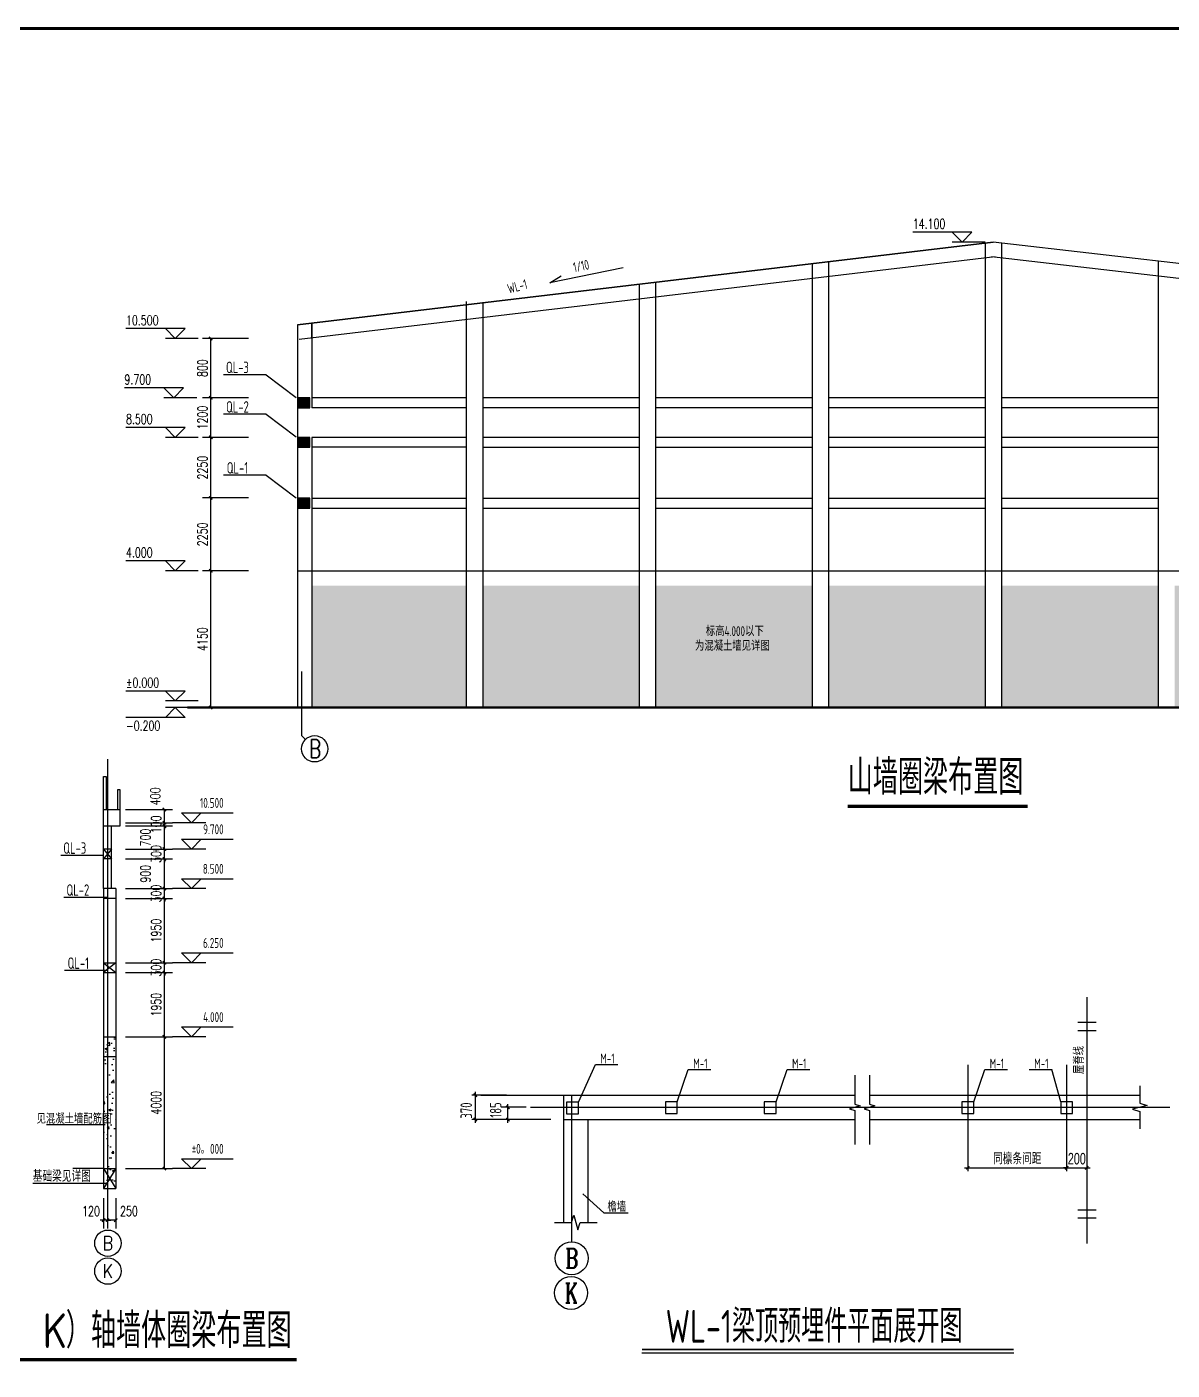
# Model space of a CAD drawing. Extents: x -73672 to 366960, y -527333 to 140666.
# Drawn here: x 261965 to 296730, y -400854 to -360083 of the extents above; entities that cross this region are included whole.
import ezdxf
from ezdxf.enums import TextEntityAlignment as Align

# ---------------------------------------------------------------- set-up
doc = ezdxf.new("R2010")
doc.units = 0
doc.header["$LTSCALE"] = 1000
doc.header["$MEASUREMENT"] = 0
for name, color, linetype in [('10', 7, 'Continuous'), ('AXIS', 3, 'Continuous'), ('AXIS_DIM', 3, 'Continuous'), ('AXIS_NUM', 7, 'Continuous'), ('AXIS_TEXT', 7, 'Continuous'), ('COLU_DE_TEXT', 7, 'Continuous'), ('DIM_ELEV', 3, 'Continuous'), ('DIM_SYMB', 3, 'Continuous'), ('NUM', 3, 'Continuous'), ('PUB_TITLE', 4, 'Continuous'), ('TEXT', 3, 'Continuous'), ('THIN', 7, 'Continuous'), ('建-尺寸', 3, 'Continuous')]:
    doc.layers.add(name, color=color, linetype=linetype)
doc.styles.add('_TCH_AXIS', font='COMPLEX', dxfattribs={"bigfont": 'GBCBIG'})
doc.styles.add('_TCH_DIM', font='SIMPLEX', dxfattribs={"bigfont": 'GBCBIG'})
doc.styles.add('A-DIM_T3', font='SIMPLEX', dxfattribs={"width": 0.705882, "bigfont": 'GBCBIG'})
doc.styles.add('ACC', font='gas.shx', dxfattribs={"width": 0.7, "oblique": 1, "bigfont": 'Tssdchn.shx'})
doc.styles.add('COMPLEX', font='COMPLEX', dxfattribs={"bigfont": 'Tssdchn.shx'})
doc.styles.get("Standard").update_dxf_attribs({"font": 'gbenor.shx', "bigfont": 'gbcbig.shx'})
doc.styles.add('TSSD_Axis', font='Complex.shx', dxfattribs={"width": 0.7, "bigfont": 'hztxt.shx'})
doc.styles.add('TSSD_Dimension', font='Tssdeng.shx', dxfattribs={"width": 0.7, "bigfont": '1hztxt.shx'})
doc.styles.add('TSSD_Label', font='Tssdeng.shx', dxfattribs={"width": 0.7, "bigfont": 'hztxt.shx'})
doc.styles.add('TSSD_Rein', font='Tssdeng.shx', dxfattribs={"width": 0.7, "bigfont": 'hztxt.shx'})
doc.dimstyles.new('A-DIM-100', dxfattribs={"dimtxt": 297.5, "dimasz": 100, "dimexe": 250, "dimexo": 300, "dimgap": 100, "dimtad": 1, "dimdec": 0, "dimzin": 0, "dimdsep": 46, "dimtxsty": 'A-DIM_T3', "dimblk": 'ARCHTICK', "dimcen": 0.09, "dimclrt": 7, "dimazin": 2, "dimtfac": 1, "dimtdec": 0, "dimtix": 1, "dimtmove": 2, "dimatfit": 3, "dimfxl": 0, "dimtolj": 1, "dimtzin": 0, "dimarcsym": 0})
doc.dimstyles.new('ISO-20', dxfattribs={"dimscale": 100, "dimtxt": 3.5, "dimasz": 1, "dimexe": 1, "dimexo": 2.5, "dimgap": 1, "dimtad": 1, "dimdec": 0, "dimlfac": 0.2, "dimtxsty": 'ACC', "dimblk": 'ARCHTICK', "dimcen": 2.5, "dimdle": 1, "dimclrd": 3, "dimclre": 3, "dimclrt": 7, "dimadec": 0, "dimazin": 0, "dimtfac": 1, "dimtdec": 0, "dimtix": 1, "dimtmove": 2, "dimatfit": 3, "dimfxl": 0, "dimlwd": -1, "dimlwe": -1, "dimarcsym": 0})
doc.dimstyles.new('TSSD_100_100$0', dxfattribs={"dimtxt": 350, "dimasz": 100, "dimexe": 200, "dimexo": 200, "dimgap": 100, "dimtad": 1, "dimdec": 0, "dimzin": 0, "dimdsep": 46, "dimtxsty": 'TSSD_Dimension', "dimblk": 'ARCHTICK', "dimcen": 0, "dimdle": 100, "dimclrt": 7, "dimadec": 0, "dimazin": 0, "dimtfac": 1, "dimtdec": 0, "dimtix": 1, "dimtmove": 2, "dimatfit": 3, "dimldrblk": 'ARCHTICK', "dimfxl": 0, "dimtolj": 1, "dimtzin": 0, "dimarcsym": 0})
doc.dimstyles.new('TSSD_200_1', dxfattribs={"dimtxt": 350, "dimasz": 100, "dimexe": 100, "dimexo": 200, "dimgap": 50, "dimtad": 1, "dimdec": 0, "dimlfac": 2, "dimzin": 0, "dimdsep": 46, "dimtxsty": 'TSSD_Dimension', "dimblk": 'ARCHTICK', "dimcen": 0, "dimdle": 100, "dimclrd": 3, "dimclre": 3, "dimclrt": 7, "dimadec": 0, "dimazin": 0, "dimtfac": 1, "dimtdec": 0, "dimtix": 1, "dimtmove": 2, "dimatfit": 3, "dimldrblk": 'ARCHTICK', "dimfxl": 0, "dimtolj": 1, "dimtzin": 0, "dimarcsym": 0})

# ---------------------------------------------------------------- blocks, each defined once
blk = doc.blocks.new('_AXISO')
blk.add_circle((0, 0), 0.5)
at = {"layer": 'AXIS_TEXT', "style": 'COMPLEX'}
blk.add_attdef('A', text='', height=0.56, dxfattribs=at).set_placement((-0.25, -0.28), (0.25, -0.28), align=Align.FIT)
blk = doc.blocks.new('_ArchTick')
at = {"color": 0, "linetype": 'ByBlock', "const_width": 0.4}
blk.add_lwpolyline([(-0.5, -0.5), (0.5, 0.5)], dxfattribs=at)
blk = doc.blocks.new('*D7776')
at = {"color": 3, "linetype": 'Continuous', "lineweight": -2}
for p, q in [((290528, -393447), (290528, -394813)), ((293528, -393447), (293528, -394813)), ((290428, -394713), (293628, -394713))]:
    blk.add_line(p, q, dxfattribs=at)
at = {"layer": 'Defpoints', "color": 0}
for p in [(290528, -393247), (293528, -393247), (293528, -394713)]:
    blk.add_point(p, dxfattribs=at)
at = {"color": 3, "linetype": 'ByBlock', "lineweight": -2, "xscale": 100, "yscale": 100, "zscale": 100, "rotation": 180}
blk.add_blockref('_ArchTick', (290528, -394713), dxfattribs=at)
at = {"color": 3, "linetype": 'ByBlock', "lineweight": -2, "xscale": 100, "yscale": 100, "zscale": 100}
blk.add_blockref('_ArchTick', (293528, -394713), dxfattribs=at)
at = {"color": 7, "insert": (292028, -394430), "char_height": 350, "attachment_point": 5, "style": 'TSSD_Dimension'}
blk.add_mtext('\\A1;同檩条间距', dxfattribs=at)
blk = doc.blocks.new('*D7777')
at = {"color": 3, "linetype": 'Continuous', "lineweight": -2}
for p, q in [((276528, -392507), (275477, -392507)), ((275577, -392407), (275577, -393347)), ((277867, -393247), (275477, -393247))]:
    blk.add_line(p, q, dxfattribs=at)
at = {"layer": 'Defpoints', "color": 0}
for p in [(276728, -392507), (275577, -393247), (278067, -393247)]:
    blk.add_point(p, dxfattribs=at)
at = {"color": 3, "linetype": 'ByBlock', "lineweight": -2, "xscale": 100, "yscale": 100, "zscale": 100}
for p, rotation in [((275577, -392507), 90), ((275577, -393247), 270)]:
    blk.add_blockref('_ArchTick', p, dxfattribs=dict(at, rotation=rotation))
at = {"color": 7, "insert": (275302, -392974), "char_height": 350, "attachment_point": 5, "rotation": 90, "style": 'TSSD_Dimension'}
blk.add_mtext('\\A1;370', dxfattribs=at)
blk = doc.blocks.new('ts_axno')
at = {"color": 0, "linetype": 'ByBlock', "lineweight": -2}
blk.add_circle((0, 0), 0.5, dxfattribs=at)
at = {"color": 0, "linetype": 'ByBlock', "lineweight": -2, "style": 'TSSD_Axis', "width": 0.7}
blk.add_attdef('A', text='', height=0.6, dxfattribs=at).set_placement((0, 0), align=Align.MIDDLE_CENTER)
blk = doc.blocks.new('*D7785')
at = {"layer": '10', "color": 3, "linetype": 'Continuous'}
for p, q in [((293528, -393967), (293528, -394813)), ((294137, -393967), (294137, -394813)), ((293428, -394713), (294237, -394713)), ((293528, -394713), (293428, -394713)), ((294137, -394713), (294237, -394713))]:
    blk.add_line(p, q, dxfattribs=at)
at = {"layer": 'Defpoints', "color": 0}
for p in [(293528, -393717), (294137, -393717), (294137, -394713)]:
    blk.add_point(p, dxfattribs=at)
at = {"layer": '10', "color": 3, "linetype": 'ByBlock', "xscale": 100, "yscale": 100, "zscale": 100}
blk.add_blockref('_ArchTick', (293528, -394713), dxfattribs=at)
at = {"layer": '10', "color": 3, "linetype": 'ByBlock', "xscale": 100, "yscale": 100, "zscale": 100, "rotation": 180}
blk.add_blockref('_ArchTick', (294137, -394713), dxfattribs=at)
at = {"layer": '10', "color": 7, "insert": (293833, -394438), "char_height": 350, "attachment_point": 5, "style": 'ACC'}
blk.add_mtext('200', dxfattribs=at)
blk = doc.blocks.new('*D7786')
at = {"layer": '10', "color": 0, "linetype": 'Continuous', "lineweight": -2}
for p, q in [((277122, -392877), (276366, -392877)), ((276566, -393347), (276566, -392777)), ((277867, -393247), (276366, -393247))]:
    blk.add_line(p, q, dxfattribs=at)
at = {"layer": 'Defpoints', "color": 0}
for p in [(276566, -392877), (277322, -392877), (278067, -393247)]:
    blk.add_point(p, dxfattribs=at)
at = {"layer": '10', "color": 0, "linetype": 'ByBlock', "lineweight": -2, "xscale": 100, "yscale": 100, "zscale": 100}
for p, rotation in [((276566, -392877), 90), ((276566, -393247), 270)]:
    blk.add_blockref('_ArchTick', p, dxfattribs=dict(at, rotation=rotation))
at = {"layer": '10', "color": 7, "insert": (276196, -392958), "char_height": 350, "attachment_point": 5, "rotation": 90, "style": 'TSSD_Dimension'}
blk.add_mtext('\\A1;185', dxfattribs=at)
blk = doc.blocks.new('*D8855')
at = {"layer": 'Defpoints', "color": 0}
for p in [(264664, -390738), (266140, -390738), (264664, -394738)]:
    blk.add_point(p, dxfattribs=at)
at = {"layer": '建-尺寸', "color": 0, "lineweight": -2}
for p, q in [((264964, -390738), (266390, -390738)), ((266140, -394738), (266140, -390738)), ((264964, -394738), (266390, -394738))]:
    blk.add_line(p, q, dxfattribs=at)
at = {"layer": '建-尺寸', "color": 0, "linetype": 'ByBlock', "lineweight": -2, "xscale": 100, "yscale": 100, "zscale": 100}
for p, rotation in [((266140, -390738), 90), ((266140, -394738), 270)]:
    blk.add_blockref('_ArchTick', p, dxfattribs=dict(at, rotation=rotation))
at = {"layer": '建-尺寸', "color": 7, "insert": (265891, -392738), "char_height": 297.5, "attachment_point": 5, "rotation": 90, "style": 'A-DIM_T3'}
blk.add_mtext('\\A1;4000', dxfattribs=at)
blk = doc.blocks.new('*D8856')
at = {"layer": 'Defpoints', "color": 0}
for p in [(264664, -388788), (266140, -388788), (264664, -390738)]:
    blk.add_point(p, dxfattribs=at)
at = {"layer": '建-尺寸', "color": 0, "lineweight": -2}
for p, q in [((264964, -388788), (266390, -388788)), ((266140, -390738), (266140, -388788)), ((264964, -390738), (266390, -390738))]:
    blk.add_line(p, q, dxfattribs=at)
at = {"layer": '建-尺寸', "color": 0, "linetype": 'ByBlock', "lineweight": -2, "xscale": 100, "yscale": 100, "zscale": 100}
for p, rotation in [((266140, -388788), 90), ((266140, -390738), 270)]:
    blk.add_blockref('_ArchTick', p, dxfattribs=dict(at, rotation=rotation))
at = {"layer": '建-尺寸', "color": 7, "insert": (265891, -389763), "char_height": 297.5, "attachment_point": 5, "rotation": 90, "style": 'A-DIM_T3'}
blk.add_mtext('\\A1;1950', dxfattribs=at)
blk = doc.blocks.new('*D8857')
at = {"layer": 'Defpoints', "color": 0}
for p in [(264664, -388488), (266140, -388488), (264664, -388788)]:
    blk.add_point(p, dxfattribs=at)
at = {"layer": '建-尺寸', "color": 0, "lineweight": -2}
for p, q in [((264964, -388488), (266390, -388488)), ((266140, -388488), (266140, -388388)), ((266140, -388788), (266140, -388488)), ((264964, -388788), (266390, -388788)), ((266140, -388788), (266140, -388888))]:
    blk.add_line(p, q, dxfattribs=at)
at = {"layer": '建-尺寸', "color": 0, "linetype": 'ByBlock', "lineweight": -2, "xscale": 100, "yscale": 100, "zscale": 100}
for p, rotation in [((266140, -388488), 270), ((266140, -388788), 90)]:
    blk.add_blockref('_ArchTick', p, dxfattribs=dict(at, rotation=rotation))
at = {"layer": '建-尺寸', "color": 7, "insert": (265891, -388638), "char_height": 297.5, "attachment_point": 5, "rotation": 90, "style": 'A-DIM_T3'}
blk.add_mtext('\\A1;300', dxfattribs=at)
blk = doc.blocks.new('*D8858')
at = {"layer": 'Defpoints', "color": 0}
for p in [(264664, -386538), (266140, -386538), (264664, -388488)]:
    blk.add_point(p, dxfattribs=at)
at = {"layer": '建-尺寸', "color": 0, "lineweight": -2}
for p, q in [((264964, -386538), (266390, -386538)), ((266140, -388488), (266140, -386538)), ((264964, -388488), (266390, -388488))]:
    blk.add_line(p, q, dxfattribs=at)
at = {"layer": '建-尺寸', "color": 0, "linetype": 'ByBlock', "lineweight": -2, "xscale": 100, "yscale": 100, "zscale": 100}
for p, rotation in [((266140, -386538), 90), ((266140, -388488), 270)]:
    blk.add_blockref('_ArchTick', p, dxfattribs=dict(at, rotation=rotation))
at = {"layer": '建-尺寸', "color": 7, "insert": (265891, -387513), "char_height": 297.5, "attachment_point": 5, "rotation": 90, "style": 'A-DIM_T3'}
blk.add_mtext('\\A1;1950', dxfattribs=at)
blk = doc.blocks.new('*D8859')
at = {"layer": 'Defpoints', "color": 0}
for p in [(264664, -386238), (266140, -386238), (264664, -386538)]:
    blk.add_point(p, dxfattribs=at)
at = {"layer": '建-尺寸', "color": 0, "lineweight": -2}
for p, q in [((264964, -386238), (266390, -386238)), ((266140, -386238), (266140, -386138)), ((266140, -386538), (266140, -386238)), ((264964, -386538), (266390, -386538)), ((266140, -386538), (266140, -386638))]:
    blk.add_line(p, q, dxfattribs=at)
at = {"layer": '建-尺寸', "color": 0, "linetype": 'ByBlock', "lineweight": -2, "xscale": 100, "yscale": 100, "zscale": 100}
for p, rotation in [((266140, -386238), 270), ((266140, -386538), 90)]:
    blk.add_blockref('_ArchTick', p, dxfattribs=dict(at, rotation=rotation))
at = {"layer": '建-尺寸', "color": 7, "insert": (265891, -386388), "char_height": 297.5, "attachment_point": 5, "rotation": 90, "style": 'A-DIM_T3'}
blk.add_mtext('\\A1;300', dxfattribs=at)
blk = doc.blocks.new('*D8860')
at = {"layer": 'Defpoints', "color": 0}
for p in [(264664, -385338), (266140, -385338), (264664, -386238)]:
    blk.add_point(p, dxfattribs=at)
at = {"layer": '建-尺寸', "color": 0, "lineweight": -2}
for p, q in [((264964, -385338), (266390, -385338)), ((266140, -386238), (266140, -385338)), ((264964, -386238), (266390, -386238))]:
    blk.add_line(p, q, dxfattribs=at)
at = {"layer": '建-尺寸', "color": 0, "linetype": 'ByBlock', "lineweight": -2, "xscale": 100, "yscale": 100, "zscale": 100}
for p, rotation in [((266140, -385338), 90), ((266140, -386238), 270)]:
    blk.add_blockref('_ArchTick', p, dxfattribs=dict(at, rotation=rotation))
at = {"layer": '建-尺寸', "color": 7, "insert": (265567, -385788), "char_height": 297.5, "attachment_point": 5, "rotation": 90, "style": 'A-DIM_T3'}
blk.add_mtext('\\A1;900', dxfattribs=at)
blk = doc.blocks.new('*D8861')
at = {"layer": 'Defpoints', "color": 0}
for p in [(264664, -385038), (266140, -385038), (264664, -385338)]:
    blk.add_point(p, dxfattribs=at)
at = {"layer": '建-尺寸', "color": 0, "lineweight": -2}
for p, q in [((264964, -385038), (266390, -385038)), ((266140, -385038), (266140, -384938)), ((266140, -385338), (266140, -385038)), ((264964, -385338), (266390, -385338)), ((266140, -385338), (266140, -385438))]:
    blk.add_line(p, q, dxfattribs=at)
at = {"layer": '建-尺寸', "color": 0, "linetype": 'ByBlock', "lineweight": -2, "xscale": 100, "yscale": 100, "zscale": 100}
for p, rotation in [((266140, -385038), 270), ((266140, -385338), 90)]:
    blk.add_blockref('_ArchTick', p, dxfattribs=dict(at, rotation=rotation))
at = {"layer": '建-尺寸', "color": 7, "insert": (265891, -385188), "char_height": 297.5, "attachment_point": 5, "rotation": 90, "style": 'A-DIM_T3'}
blk.add_mtext('\\A1;300', dxfattribs=at)
blk = doc.blocks.new('*D8862')
at = {"layer": 'Defpoints', "color": 0}
for p in [(264664, -384338), (266140, -384338), (264664, -385038)]:
    blk.add_point(p, dxfattribs=at)
at = {"layer": '建-尺寸', "color": 0, "lineweight": -2}
for p, q in [((264964, -384338), (266390, -384338)), ((266140, -385038), (266140, -384338)), ((264964, -385038), (266390, -385038))]:
    blk.add_line(p, q, dxfattribs=at)
at = {"layer": '建-尺寸', "color": 0, "linetype": 'ByBlock', "lineweight": -2, "xscale": 100, "yscale": 100, "zscale": 100}
for p, rotation in [((266140, -384338), 90), ((266140, -385038), 270)]:
    blk.add_blockref('_ArchTick', p, dxfattribs=dict(at, rotation=rotation))
at = {"layer": '建-尺寸', "color": 7, "insert": (265567, -384688), "char_height": 297.5, "attachment_point": 5, "rotation": 90, "style": 'A-DIM_T3'}
blk.add_mtext('\\A1;700', dxfattribs=at)
blk = doc.blocks.new('*D8863')
at = {"layer": 'Defpoints', "color": 0}
for p in [(264664, -384238), (264664, -384338), (266140, -384238)]:
    blk.add_point(p, dxfattribs=at)
at = {"layer": '建-尺寸', "color": 0, "lineweight": -2}
for p, q in [((264964, -384238), (266390, -384238)), ((264964, -384338), (266390, -384338)), ((266140, -384238), (266140, -384138)), ((266140, -384338), (266140, -384238)), ((266140, -384338), (266140, -384438))]:
    blk.add_line(p, q, dxfattribs=at)
at = {"layer": '建-尺寸', "color": 0, "linetype": 'ByBlock', "lineweight": -2, "xscale": 100, "yscale": 100, "zscale": 100}
for p, rotation in [((266140, -384238), 270), ((266140, -384338), 90)]:
    blk.add_blockref('_ArchTick', p, dxfattribs=dict(at, rotation=rotation))
at = {"layer": '建-尺寸', "color": 7, "insert": (265891, -384288), "char_height": 297.5, "attachment_point": 5, "rotation": 90, "style": 'A-DIM_T3'}
blk.add_mtext('\\A1;100', dxfattribs=at)
blk = doc.blocks.new('*D8864')
at = {"layer": 'Defpoints', "color": 0}
for p in [(264664, -383838), (266140, -383838), (264664, -384238)]:
    blk.add_point(p, dxfattribs=at)
at = {"layer": '建-尺寸', "color": 0, "lineweight": -2}
for p, q in [((264964, -383838), (266390, -383838)), ((266140, -384238), (266140, -383838)), ((264964, -384238), (266390, -384238))]:
    blk.add_line(p, q, dxfattribs=at)
at = {"layer": '建-尺寸', "color": 0, "linetype": 'ByBlock', "lineweight": -2, "xscale": 100, "yscale": 100, "zscale": 100}
for p, rotation in [((266140, -383838), 90), ((266140, -384238), 270)]:
    blk.add_blockref('_ArchTick', p, dxfattribs=dict(at, rotation=rotation))
at = {"layer": '建-尺寸', "color": 7, "insert": (265865, -383438), "char_height": 297.5, "attachment_point": 5, "rotation": 90, "style": 'A-DIM_T3'}
blk.add_mtext('\\A1;400', dxfattribs=at)
blk = doc.blocks.new('*D8865')
at = {"layer": 'Defpoints', "color": 0}
for p in [(264414, -395338), (264664, -395338), (264414, -396302)]:
    blk.add_point(p, dxfattribs=at)
at = {"layer": '建-尺寸', "color": 0, "lineweight": -2}
for p, q in [((264414, -395638), (264414, -396552)), ((264664, -395638), (264664, -396552)), ((264664, -396302), (264414, -396302))]:
    blk.add_line(p, q, dxfattribs=at)
at = {"layer": '建-尺寸', "color": 0, "linetype": 'ByBlock', "lineweight": -2, "xscale": 100, "yscale": 100, "zscale": 100, "rotation": 180}
blk.add_blockref('_ArchTick', (264414, -396302), dxfattribs=at)
at = {"layer": '建-尺寸', "color": 0, "linetype": 'ByBlock', "lineweight": -2, "xscale": 100, "yscale": 100, "zscale": 100}
blk.add_blockref('_ArchTick', (264664, -396302), dxfattribs=at)
at = {"layer": '建-尺寸', "color": 7, "insert": (265064, -396027), "char_height": 297.5, "attachment_point": 5, "style": 'A-DIM_T3'}
blk.add_mtext('\\A1;250', dxfattribs=at)
blk = doc.blocks.new('*D8866')
at = {"layer": 'Defpoints', "color": 0}
for p in [(264294, -395338), (264414, -395338), (264294, -396302)]:
    blk.add_point(p, dxfattribs=at)
at = {"layer": '建-尺寸', "color": 0, "lineweight": -2}
for p, q in [((264294, -395638), (264294, -396552)), ((264414, -395638), (264414, -396552)), ((264294, -396302), (264194, -396302)), ((264414, -396302), (264294, -396302)), ((264414, -396302), (264514, -396302))]:
    blk.add_line(p, q, dxfattribs=at)
at = {"layer": '建-尺寸', "color": 0, "linetype": 'ByBlock', "lineweight": -2, "xscale": 100, "yscale": 100, "zscale": 100}
blk.add_blockref('_ArchTick', (264294, -396302), dxfattribs=at)
at = {"layer": '建-尺寸', "color": 0, "linetype": 'ByBlock', "lineweight": -2, "xscale": 100, "yscale": 100, "zscale": 100, "rotation": 180}
blk.add_blockref('_ArchTick', (264414, -396302), dxfattribs=at)
at = {"layer": '建-尺寸', "color": 7, "insert": (263914, -396027), "char_height": 297.5, "attachment_point": 5, "style": 'A-DIM_T3'}
blk.add_mtext('\\A1;120', dxfattribs=at)
blk = doc.blocks.new('*D8867')
at = {"layer": 'Defpoints', "color": 0}
for p in [(267547, -376592), (268993, -376592), (268993, -380742)]:
    blk.add_point(p, dxfattribs=at)
at = {"layer": '建-尺寸', "color": 0, "lineweight": -2}
for p, q in [((268693, -376592), (267297, -376592)), ((267547, -380742), (267547, -376592)), ((268693, -380742), (267297, -380742))]:
    blk.add_line(p, q, dxfattribs=at)
at = {"layer": '建-尺寸', "color": 0, "linetype": 'ByBlock', "lineweight": -2, "xscale": 100, "yscale": 100, "zscale": 100}
for p, rotation in [((267547, -376592), 90), ((267547, -380742), 270)]:
    blk.add_blockref('_ArchTick', p, dxfattribs=dict(at, rotation=rotation))
at = {"layer": '建-尺寸', "color": 7, "insert": (267298, -378667), "char_height": 297.5, "attachment_point": 5, "rotation": 90, "style": 'A-DIM_T3'}
blk.add_mtext('\\A1;4150', dxfattribs=at)
blk = doc.blocks.new('*D8868')
at = {"layer": 'Defpoints', "color": 0}
for p in [(267547, -374381), (268993, -374381), (268993, -376592)]:
    blk.add_point(p, dxfattribs=at)
at = {"layer": '建-尺寸', "color": 0, "lineweight": -2}
for p, q in [((268693, -374381), (267297, -374381)), ((267547, -376592), (267547, -374381)), ((268693, -376592), (267297, -376592))]:
    blk.add_line(p, q, dxfattribs=at)
at = {"layer": '建-尺寸', "color": 0, "linetype": 'ByBlock', "lineweight": -2, "xscale": 100, "yscale": 100, "zscale": 100}
for p, rotation in [((267547, -374381), 90), ((267547, -376592), 270)]:
    blk.add_blockref('_ArchTick', p, dxfattribs=dict(at, rotation=rotation))
at = {"layer": '建-尺寸', "color": 7, "insert": (267298, -375487), "char_height": 297.5, "attachment_point": 5, "rotation": 90, "style": 'A-DIM_T3'}
blk.add_mtext('\\A1;2250', dxfattribs=at)
blk = doc.blocks.new('*D8869')
at = {"layer": 'Defpoints', "color": 0}
for p in [(267547, -372542), (268993, -372542), (268993, -374381)]:
    blk.add_point(p, dxfattribs=at)
at = {"layer": '建-尺寸', "color": 0, "lineweight": -2}
for p, q in [((268693, -372542), (267297, -372542)), ((267547, -374381), (267547, -372542)), ((268693, -374381), (267297, -374381))]:
    blk.add_line(p, q, dxfattribs=at)
at = {"layer": '建-尺寸', "color": 0, "linetype": 'ByBlock', "lineweight": -2, "xscale": 100, "yscale": 100, "zscale": 100}
for p, rotation in [((267547, -372542), 90), ((267547, -374381), 270)]:
    blk.add_blockref('_ArchTick', p, dxfattribs=dict(at, rotation=rotation))
at = {"layer": '建-尺寸', "color": 7, "insert": (267298, -373462), "char_height": 297.5, "attachment_point": 5, "rotation": 90, "style": 'A-DIM_T3'}
blk.add_mtext('\\A1;2250', dxfattribs=at)
blk = doc.blocks.new('*D8870')
at = {"layer": 'Defpoints', "color": 0}
for p in [(267547, -371342), (268993, -371342), (268993, -372542)]:
    blk.add_point(p, dxfattribs=at)
at = {"layer": '建-尺寸', "color": 0, "lineweight": -2}
for p, q in [((268693, -371342), (267297, -371342)), ((267547, -372542), (267547, -371342)), ((268693, -372542), (267297, -372542))]:
    blk.add_line(p, q, dxfattribs=at)
at = {"layer": '建-尺寸', "color": 0, "linetype": 'ByBlock', "lineweight": -2, "xscale": 100, "yscale": 100, "zscale": 100}
for p, rotation in [((267547, -371342), 90), ((267547, -372542), 270)]:
    blk.add_blockref('_ArchTick', p, dxfattribs=dict(at, rotation=rotation))
at = {"layer": '建-尺寸', "color": 7, "insert": (267298, -371942), "char_height": 297.5, "attachment_point": 5, "rotation": 90, "style": 'A-DIM_T3'}
blk.add_mtext('\\A1;1200', dxfattribs=at)
blk = doc.blocks.new('*D8871')
at = {"layer": 'Defpoints', "color": 0}
for p in [(267547, -369542), (268993, -369542), (268993, -371342)]:
    blk.add_point(p, dxfattribs=at)
at = {"layer": '建-尺寸', "color": 0, "lineweight": -2}
for p, q in [((268693, -369542), (267297, -369542)), ((267547, -371342), (267547, -369542)), ((268693, -371342), (267297, -371342))]:
    blk.add_line(p, q, dxfattribs=at)
at = {"layer": '建-尺寸', "color": 0, "linetype": 'ByBlock', "lineweight": -2, "xscale": 100, "yscale": 100, "zscale": 100}
for p, rotation in [((267547, -369542), 90), ((267547, -371342), 270)]:
    blk.add_blockref('_ArchTick', p, dxfattribs=dict(at, rotation=rotation))
at = {"layer": '建-尺寸', "color": 7, "insert": (267298, -370442), "char_height": 297.5, "attachment_point": 5, "rotation": 90, "style": 'A-DIM_T3'}
blk.add_mtext('\\A1;800', dxfattribs=at)

msp = doc.modelspace()

# ---------------------------------------------------------------- hatches: boundary and pattern name
h = msp.add_hatch(color=256)
h.dxf.hatch_style = 1
h.paths.add_polyline_path([(270551.57, -371642.11), (270551.57, -371342.11), (270181.57, -371342.11), (270181.57, -371642.11)])
h = msp.add_hatch(color=256)
h.dxf.hatch_style = 1
h.paths.add_polyline_path([(270551.57, -372842.11), (270551.57, -372542.11), (270181.57, -372542.11), (270181.57, -372842.11)])
h = msp.add_hatch(color=256)
h.dxf.hatch_style = 1
h.paths.add_polyline_path([(270181.57, -374692.11), (270551.57, -374692.11), (270551.57, -374392.11), (270181.57, -374392.11)])
h = msp.add_hatch()
h.set_pattern_fill('混凝土', color=256, scale=100)
h.set_pattern_definition([(50, (394356.8, -7953.84), (717.2602, -62.7521), [75, -825]), (355, (394356.8, -7953.84), (-138.7513, 752.1921), [60, -660]), (100.4514, (394416.55, -7959.1), (578.5094, 689.4395), [63.7402, -701.1421]), (46.1842, (394356.8, -7753.8), (1067.241, -165.519), [112.5, -1237.5]), (96.6356, (394445.7, -7767.6), (934.6627, 974.118), [95.6103, -1051.713]), (351.1842, (394356.8, -7753.8), (934.662, 974.1186), [90, -990]), (21, (394456.8, -7803.84), (596.90705, -402.6189), [75, -825]), (326, (394456.8, -7803.84), (243.3153, 725.15), [60, -660]), (71.4514, (394506.5, -7837.4), (840.2226, 322.5305), [63.7402, -701.1421]), (37.5, (394356.78, -7953.84), (12.15986, 332.89385), [0, -652, 0, -670, 0, -662.5]), (7.5, (394356.8, -7953.84), (263.06954, 394.4117), [0, -382, 0, -637, 0, -252.5]), (327.5, (394133.78, -7953.84), (533.82244, -22.55487), [0, -250, 0, -780, 0, -1035]), (317.5, (394033.8, -7953.84), (583.18617, 100.105), [0, -325, 0, -518, 0, -735])])
h.paths.add_polyline_path([(275301.57, -377042.11), (270611.57, -377042.11), (270611.57, -380742.11), (275301.57, -380742.11)])
h.paths.add_polyline_path([(280551.57, -377042.11), (275801.57, -377042.11), (275801.57, -380742.11), (280551.57, -380742.11)])
h.paths.add_polyline_path([(285801.57, -377042.11), (281051.57, -377042.11), (281051.57, -380742.11), (285801.57, -380742.11)])
h.paths.add_polyline_path([(291051.57, -377042.11), (286301.57, -377042.11), (286301.57, -380742.11), (291051.57, -380742.11)])
h.paths.add_polyline_path([(291551.57, -380742.11), (296301.57, -380742.11), (296301.57, -377042.11), (291551.57, -377042.11)])
h.paths.add_polyline_path([(296801.57, -380742.11), (301551.57, -380742.11), (301551.57, -377042.11), (296801.57, -377042.11)])
h.paths.add_polyline_path([(302051.57, -380742.11), (306801.57, -380742.11), (306801.57, -377042.11), (302051.57, -377042.11)])
h.paths.add_polyline_path([(307301.57, -380742.11), (312121.57, -380742.11), (312121.57, -377042.11), (307301.57, -377042.11)])
h.paths.add_polyline_path([(282610.04, -378177.03), (284298.86, -378177.03), (284298.86, -378627.03), (282610.04, -378627.03)], flags=24)
h.paths.add_polyline_path([(282494.89, -378622.91), (284267.02, -378622.91), (284267.02, -379072.91), (282494.89, -379072.91)], flags=24)
h = msp.add_hatch()
h.set_pattern_fill('混凝土', color=0, scale=100)
h.set_pattern_definition([(50, (127577.67, -106984.4), (717.2602, -62.7521), [75, -825]), (355, (127577.7, -106984.4), (-138.7513, 752.1921), [60, -660]), (100.4514, (127637.44, -106989.66), (578.5094, 689.4395), [63.7402, -701.1421]), (46.1842, (127577.7, -106784.4), (1067.241, -165.519), [112.5, -1237.5]), (96.6356, (127666.6, -106798.2), (934.6627, 974.118), [95.6103, -1051.713]), (351.1842, (127577.7, -106784.4), (934.662, 974.1186), [90, -990]), (21, (127677.67, -106834.4), (596.907, -402.6189), [75, -825]), (326, (127677.7, -106834.4), (243.3153, 725.15), [60, -660]), (71.4514, (127727.4, -106868), (840.2226, 322.5305), [63.7402, -701.1421]), (37.5, (127577.67, -106984.43), (12.15986, 332.89385), [0, -652, 0, -670, 0, -662.5]), (7.5, (127577.67, -106984.43), (263.06954, 394.4117), [0, -382, 0, -637, 0, -252.5]), (327.5, (127354.67, -106984.43), (533.82244, -22.55487), [0, -250, 0, -780, 0, -1035]), (317.5, (127254.67, -106984.43), (583.1862, 100.105), [0, -325, 0, -518, 0, -735])])
h.paths.add_polyline_path([(264663.54, -391338.13), (264663.54, -390738.13), (264413.54, -390738.13), (264413.54, -391338.13)])
h.paths.add_polyline_path([(264413.54, -391338.13), (264413.54, -390738.13), (264293.54, -390738.13), (264293.54, -391338.13)])
h.paths.add_polyline_path([(264413.54, -394738.13), (264413.54, -391338.13), (264293.54, -391338.13), (264293.54, -394738.13)])
h.paths.add_polyline_path([(264663.54, -394738.13), (264663.54, -391338.13), (264413.54, -391338.13), (264413.54, -394738.13)])
h.paths.add_polyline_path([(264663.54, -395338.13), (264663.54, -394738.13), (264478.54, -395038.13)])
h.paths.add_polyline_path([(264413.54, -394932.73), (264478.54, -395038.13), (264663.54, -394738.13), (264413.54, -394738.13)])
h.paths.add_polyline_path([(264413.54, -394932.73), (264293.54, -394738.13), (264293.54, -395338.13), (264413.54, -395143.54)])
h.paths.add_polyline_path([(264478.54, -395038.13), (264413.54, -394932.73), (264413.54, -395143.54)])
h.paths.add_polyline_path([(264663.54, -395338.13), (264478.54, -395038.13), (264413.54, -395143.54), (264413.54, -395338.13)])
h.paths.add_polyline_path([(264413.54, -395338.13), (264413.54, -395143.54), (264293.54, -395338.13)])

# ---------------------------------------------------------------- linework, layer by layer
for p, q in [((270181.57, -369127), (291301.57, -366617.22)), ((291301.57, -366617.22), (270181.57, -369127)), ((291051.57, -366646.93), (291051.57, -372542.11)), ((312551.57, -369083.72), (291301.57, -366617.22)), ((312551.57, -369083.72), (291301.57, -366617.22)), ((291551.57, -366646.24), (291551.57, -372542.11)), ((291354.67, -367064.08), (270234.67, -369573.86)), ((285801.57, -367270.81), (285801.57, -372542.11)), ((286301.57, -367211.4), (286301.57, -372542.11)), ((312499.69, -369530.72), (291249.69, -367064.22)), ((296301.57, -367197.58), (296301.57, -372542.11)), ((280551.57, -367894.69), (280551.57, -372542.11)), ((281051.57, -367835.28), (281051.57, -372542.11)), ((275301.57, -368416.32), (275301.57, -372542.11)), ((275801.57, -368474.35), (275801.57, -372542.11)), ((270181.57, -369127), (270181.57, -380742.11)), ((270181.57, -369127), (270181.57, -380742.11)), ((270611.57, -369083.72), (270611.57, -371642.11)), ((270611.57, -369542.11), (270611.57, -369083.72)), ((270611.57, -369083.72), (270611.57, -371642.11)), ((270181.57, -371342.11), (270181.57, -371642.11)), ((270551.57, -371342.11), (270181.57, -371342.11)), ((270551.57, -371642.11), (270551.57, -371342.11)), ((270181.57, -371642.11), (270551.57, -371642.11)), ((270181.57, -372542.11), (270181.57, -372842.11)), ((270551.57, -372542.11), (270181.57, -372542.11)), ((270181.57, -372592.11), (270181.57, -380742.11)), ((270551.57, -372842.11), (270551.57, -372542.11)), ((270611.57, -372542.11), (270611.57, -380742.11)), ((275301.57, -372542.11), (275301.57, -380742.11)), ((275801.57, -372542.11), (275801.57, -380742.11)), ((280551.57, -372542.11), (280551.57, -380742.11)), ((281051.57, -372542.11), (281051.57, -380742.11)), ((285801.57, -372542.11), (285801.57, -380742.11)), ((286301.57, -372542.11), (286301.57, -380742.11)), ((291051.57, -372542.11), (291051.57, -380742.11)), ((291551.57, -372542.11), (291551.57, -380742.11)), ((296301.57, -372542.11), (296301.57, -380742.11)), ((270181.57, -372842.11), (270551.57, -372842.11)), ((270181.57, -374392.11), (270181.57, -374692.11)), ((270551.57, -374392.11), (270181.57, -374392.11)), ((270551.57, -374692.11), (270551.57, -374392.11)), ((270181.57, -374692.11), (270551.57, -374692.11)), ((270181.57, -376592.11), (312551.57, -376592.11)), ((315067.81, -380742.11), (266839.85, -380742.11)), ((294137.38, -389535.13), (294137.38, -397011.81)), ((293867.01, -390291.67), (294425.61, -390291.67)), ((293867.01, -390541.67), (294425.61, -390541.67)), ((278708.14, -392717.34), (279222.06, -391574.26)), ((279222.06, -391574.26), (279907.98, -391574.26)), ((281708.14, -392707.34), (282042.06, -391730.07)), ((282042.06, -391730.07), (282727.98, -391730.07)), ((284708.14, -392707.34), (285042.06, -391730.07)), ((285042.06, -391730.07), (285727.98, -391730.07)), ((290708.14, -392707.34), (291042.06, -391730.07)), ((291042.06, -391730.07), (291727.98, -391730.07)), ((292392.88, -391730.07), (293078.8, -391730.07)), ((293348.14, -392707.34), (293078.8, -391730.07)), ((278258.14, -392507.04), (287099.08, -392507.04)), ((278258.14, -392507.04), (278258.14, -396370.61)), ((287542.88, -392507.04), (295748.65, -392507.04)), ((278258.14, -393247.04), (287099.08, -393247.04)), ((278998.14, -393247.04), (278998.14, -396370.61)), ((287542.88, -393247.04), (295748.65, -393247.04)), ((278841.36, -395507.34), (279476.08, -396077.7)), ((279476.08, -396077.7), (280219.05, -396077.7)), ((293867.01, -395986.09), (294425.61, -395986.09)), ((293867.01, -396236.09), (294425.61, -396236.09))]:
    msp.add_line(p, q)
at = {"color": 3, "linetype": 'Continuous'}
for p, q in [((280068.93, -367401.99), (277838.64, -367857.32)), ((277838.64, -367857.32), (278184.91, -367641.11)), ((269234.17, -370642.11), (267932.52, -370642.11)), ((269234.17, -370642.11), (270142.4, -371331.36)), ((269234.17, -371842.11), (267932.52, -371842.11)), ((269234.17, -371842.11), (270142.4, -372531.36)), ((269234.17, -373692.11), (267932.52, -373692.11)), ((269234.17, -373692.11), (270142.4, -374381.36)), ((264297.26, -385231.93), (262995.6, -385231.93)), ((264391.17, -386506.47), (263089.52, -386506.47)), ((264404.59, -388724.86), (263102.93, -388724.86)), ((264390.38, -395189.96), (262151.49, -395189.96))]:
    msp.add_line(p, q, dxfattribs=at)
at = {"color": 2}
for p, q in [((275301.57, -371342.11), (270611.57, -371342.11)), ((280551.57, -371342.11), (275801.57, -371342.11)), ((285801.57, -371342.11), (281051.57, -371342.11)), ((291051.57, -371342.11), (286301.57, -371342.11)), ((296301.57, -371342.11), (291551.57, -371342.11)), ((275301.57, -371642.11), (270611.57, -371642.11)), ((280551.57, -371642.11), (275801.57, -371642.11)), ((285801.57, -371642.11), (281051.57, -371642.11)), ((291051.57, -371642.11), (286301.57, -371642.11)), ((296301.57, -371642.11), (291551.57, -371642.11)), ((275301.57, -372542.11), (270611.57, -372542.11)), ((280551.57, -372542.11), (275801.57, -372542.11)), ((285801.57, -372542.11), (281051.57, -372542.11)), ((291051.57, -372542.11), (286301.57, -372542.11)), ((296301.57, -372542.11), (291551.57, -372542.11)), ((275301.57, -372842.11), (270611.57, -372842.11)), ((275801.57, -372842.11), (280551.57, -372842.11)), ((281051.57, -372842.11), (285801.57, -372842.11)), ((286301.57, -372842.11), (291051.57, -372842.11)), ((291551.57, -372842.11), (296301.57, -372842.11)), ((270611.57, -374392.11), (275301.57, -374392.11)), ((275801.57, -374392.11), (280551.57, -374392.11)), ((281051.57, -374392.11), (285801.57, -374392.11)), ((286301.57, -374392.11), (291051.57, -374392.11)), ((291551.57, -374392.11), (296301.57, -374392.11)), ((270611.57, -374692.11), (275301.57, -374692.11)), ((275801.57, -374692.11), (280551.57, -374692.11)), ((281051.57, -374692.11), (285801.57, -374692.11)), ((286301.57, -374692.11), (291051.57, -374692.11)), ((291551.57, -374692.11), (296301.57, -374692.11))]:
    msp.add_line(p, q, dxfattribs=at)
at = {"color": 1}
for p, q in [((264413.54, -382310.44), (264413.54, -396238.13)), ((278494.26, -392507.04), (278494.26, -396946.78))]:
    msp.add_line(p, q, dxfattribs=at)
at = {"color": 0}
for p, q in [((264293.54, -383838.13), (264293.54, -382838.13)), ((264293.54, -382838.13), (264373.54, -382838.13)), ((264373.54, -382838.13), (264373.54, -383838.13)), ((264793.54, -383238.13), (264713.54, -383238.13)), ((264713.54, -383238.13), (264713.54, -383838.13)), ((264793.54, -383838.13), (264793.54, -383238.13)), ((264293.54, -383838.13), (264793.54, -383838.13)), ((264293.54, -384238.13), (264293.54, -383838.13)), ((264793.54, -384238.13), (264793.54, -383838.13)), ((264293.54, -385338.13), (264293.54, -384238.13)), ((264293.54, -384338.13), (264793.54, -384338.13)), ((264533.54, -385038.13), (264533.54, -384338.13)), ((264793.54, -384338.13), (264793.54, -384238.13)), ((264533.54, -385038.13), (264293.54, -385038.13)), ((264533.54, -385038.13), (264293.54, -385338.13)), ((264293.54, -385038.13), (264533.54, -385338.13)), ((264533.54, -386238.13), (264533.54, -385038.13)), ((264533.54, -385338.13), (264293.54, -385338.13)), ((264293.54, -386238.13), (264293.54, -385338.13)), ((264293.54, -386238.13), (264293.54, -395338.13)), ((264663.54, -386238.13), (264293.54, -386238.13)), ((264663.54, -386238.13), (264663.54, -395338.13)), ((264663.54, -386538.13), (264293.54, -386538.13)), ((264663.54, -386538.13), (264663.54, -386538.13)), ((264293.54, -388488.13), (264663.54, -388488.13)), ((264663.54, -388488.13), (264293.54, -388788.13)), ((264293.54, -388488.13), (264663.54, -388788.13)), ((264293.54, -388788.13), (264663.54, -388788.13)), ((264293.54, -390738.13), (264663.54, -390738.13)), ((264293.54, -391338.13), (264663.54, -391338.13)), ((264344.01, -393409.33), (262556.93, -393409.33)), ((264293.54, -394738.13), (263364.12, -394738.13)), ((264293.54, -394738.13), (264663.54, -394738.13)), ((264293.54, -394738.13), (264663.54, -394738.13)), ((264663.54, -394738.13), (264293.54, -395338.13)), ((264293.54, -394738.13), (264663.54, -395338.13)), ((264293.54, -395338.13), (264663.54, -395338.13))]:
    msp.add_line(p, q, dxfattribs=at)
at = {"const_width": 80}
msp.add_lwpolyline([(266839.85, -380742.11), (315067.81, -380742.11)], dxfattribs=at)
for points in [[(278348.14, -393077.34), (278708.14, -393077.34), (278708.14, -392717.34), (278348.14, -392717.34)], [(281348.14, -393067.34), (281708.14, -393067.34), (281708.14, -392707.34), (281348.14, -392707.34)], [(284348.14, -393067.34), (284708.14, -393067.34), (284708.14, -392707.34), (284348.14, -392707.34)], [(290348.14, -393067.34), (290708.14, -393067.34), (290708.14, -392707.34), (290348.14, -392707.34)], [(293348.14, -393067.34), (293708.14, -393067.34), (293708.14, -392707.34), (293348.14, -392707.34)]]:
    msp.add_lwpolyline(points, close=True)
at = {"layer": 'AXIS'}
for p, q in [((270301.57, -379647.98), (270301.57, -381595.87)), ((270418.73, -381713.03), (270301.57, -381595.87)), ((290528.14, -391589.87), (290528.14, -394795.41)), ((293528.14, -391589.87), (293528.14, -394795.41)), ((275742.23, -392507.04), (287099.08, -392507.04)), ((287542.88, -392507.04), (295748.65, -392507.04)), ((277257.26, -392877.04), (296657.75, -392877.04))]:
    msp.add_line(p, q, dxfattribs=at)
msp.add_circle((270701.57, -381995.87), 400, dxfattribs=at)
at = {"layer": 'DIM_ELEV'}
for p, q in [((290651.57, -366317.22), (288856.57, -366317.22)), ((290351.57, -366617.22), (290051.57, -366317.22)), ((290351.57, -366617.22), (290651.57, -366317.22)), ((291051.57, -366617.22), (290051.57, -366617.22)), ((266768.82, -369242.11), (264973.82, -369242.11)), ((266468.82, -369542.11), (266168.82, -369242.11)), ((266468.82, -369542.11), (266768.82, -369242.11)), ((267168.82, -369542.11), (266168.82, -369542.11)), ((266722.11, -371042.11), (264927.11, -371042.11)), ((266422.11, -371342.11), (266122.11, -371042.11)), ((267122.11, -371342.11), (266122.11, -371342.11)), ((266422.11, -371342.11), (266722.11, -371042.11)), ((266768.82, -372242.11), (264973.82, -372242.11)), ((266468.82, -372542.11), (266168.82, -372242.11)), ((267168.82, -372542.11), (266168.82, -372542.11)), ((266468.82, -372542.11), (266768.82, -372242.11)), ((266768.82, -376292.11), (264973.82, -376292.11)), ((266468.82, -376592.11), (266168.82, -376292.11)), ((266468.82, -376592.11), (266768.82, -376292.11)), ((267168.82, -376592.11), (266168.82, -376592.11)), ((266768.82, -380242.11), (264973.82, -380242.11)), ((266468.82, -380542.11), (266168.82, -380242.11)), ((266468.82, -380542.11), (266768.82, -380242.11)), ((267168.82, -380542.11), (266168.82, -380542.11)), ((266468.82, -380742.11), (266168.82, -381042.11)), ((267168.82, -380742.11), (266168.82, -380742.11)), ((266468.82, -380742.11), (266768.82, -381042.11)), ((266768.82, -381042.11), (264973.82, -381042.11))]:
    msp.add_line(p, q, dxfattribs=at)
at = {"layer": 'DIM_SYMB', "const_width": 105}
for points in [[(286883.06, -383739.96), (292346.56, -383739.96)], [(260623.94, -400534.45), (270151.82, -400534.45)]]:
    msp.add_lwpolyline(points, dxfattribs=at)
at = {"layer": 'NUM'}
msp.add_line((280634.82, -400324.56), (291924.31, -400324.56), dxfattribs=at)
at = {"layer": 'NUM', "const_width": 50}
msp.add_lwpolyline([(280634.82, -400224.56), (291924.31, -400224.56)], dxfattribs=at)
at = {"layer": 'PUB_TITLE', "const_width": 100}
msp.add_lwpolyline([(187741.64, -442233.5), (332941.64, -442233.5), (332941.64, -360133.5), (187741.64, -360133.5)], close=True, dxfattribs=at)
at = {"layer": 'THIN'}
for p, q in [((266958.84, -384238.13), (266658.84, -383938.13)), ((266658.84, -383938.13), (268230.19, -383938.13)), ((266958.84, -384238.13), (267258.84, -383938.13)), ((267395.45, -384238.13), (266389.84, -384238.13)), ((266958.84, -385038.13), (266658.84, -384738.13)), ((266658.84, -384738.13), (268230.19, -384738.13)), ((266958.84, -385038.13), (267258.84, -384738.13)), ((267395.45, -385038.13), (266389.84, -385038.13)), ((266958.84, -386238.13), (266658.84, -385938.13)), ((266658.84, -385938.13), (268230.19, -385938.13)), ((266958.84, -386238.13), (267258.84, -385938.13)), ((267395.45, -386238.13), (266389.84, -386238.13)), ((267395.45, -388488.13), (266389.84, -388488.13)), ((266958.84, -388488.13), (266658.84, -388188.13)), ((266658.84, -388188.13), (268230.19, -388188.13)), ((266958.84, -388488.13), (267258.84, -388188.13)), ((266958.84, -390738.13), (266658.84, -390438.13)), ((266658.84, -390438.13), (268230.19, -390438.13)), ((266958.84, -390738.13), (267258.84, -390438.13)), ((267395.45, -390738.13), (266389.84, -390738.13)), ((266958.84, -394738.13), (266658.84, -394438.13)), ((266658.84, -394438.13), (268230.19, -394438.13)), ((266958.84, -394738.13), (267258.84, -394438.13)), ((267395.45, -394738.13), (266389.84, -394738.13))]:
    msp.add_line(p, q, dxfattribs=at)
for points in [[(287099.08, -391899.15), (287099.08, -392781.12), (287264.08, -392833.62), (286934.08, -392923.62), (287099.08, -392976.12), (287099.08, -394004.96)], [(287542.88, -391899.15), (287542.88, -392781.12), (287707.88, -392833.62), (287377.88, -392923.62), (287542.88, -392976.12), (287542.88, -394004.96)], [(295748.65, -392227.04), (295748.65, -392747.04), (295968.65, -392817.04), (295528.65, -392937.04), (295748.65, -393007.04), (295748.65, -393527.04)], [(277978.14, -396370.61), (278498.14, -396370.61), (278568.14, -396150.61), (278688.14, -396590.61), (278758.14, -396370.61), (279278.14, -396370.61)]]:
    msp.add_lwpolyline(points, dxfattribs=at)

# ---------------------------------------------------------------- block references
at = {"layer": 'AXIS_DIM'}
ref = msp.add_blockref('_AXISO', (264424.43, -397000.53), dxfattribs=dict(at, xscale=800, yscale=800, zscale=800))
ref.add_attrib('A', 'B', dxfattribs={"layer": 'AXIS_TEXT', "height": 416.67, "style": '_TCH_AXIS', "width": 0.941176}).set_placement((264265.7, -397208.86), (264583.16, -397208.86), align=Align.FIT)
ref = msp.add_blockref('_AXISO', (264424.43, -397847.86), dxfattribs=dict(at, xscale=800, yscale=800, zscale=800))
ref.add_attrib('A', 'K', dxfattribs={"layer": 'AXIS_TEXT', "height": 416.67, "style": '_TCH_AXIS', "width": 0.842105}).set_placement((264265.7, -398056.19), (264583.16, -398056.19), align=Align.FIT)
at = {"layer": 'AXIS_NUM'}
ref = msp.add_blockref('ts_axno', (278502.89, -397459.74), dxfattribs=dict(at, xscale=1000, yscale=1000, zscale=1000))
ref.add_attrib('1', 'B', dxfattribs={"height": 600, "style": 'TSSD_Axis', "width": 0.7}).set_placement((278502.89, -397459.74), align=Align.MIDDLE_CENTER)
ref = msp.add_blockref('ts_axno', (278483.16, -398511.56), dxfattribs=dict(at, xscale=1000, yscale=1000, zscale=1000))
ref.add_attrib('1', 'K', dxfattribs={"height": 600, "style": 'TSSD_Axis', "width": 0.7}).set_placement((278483.16, -398511.56), align=Align.MIDDLE_CENTER)

# ---------------------------------------------------------------- texts
at = {"layer": 'AXIS', "color": 7, "style": '_TCH_AXIS', "width": 0.705882}
msp.add_text('B', height=555.68, dxfattribs=at).set_placement((270542.81, -382273.71))
at = {"layer": 'COLU_DE_TEXT', "style": 'TSSD_Rein', "width": 0.7}
for s, height, p in [('QL-3', 350, (268356.94, -370417.92)), ('QL-2', 350, (268356.94, -371617.92)), ('QL-1', 350, (268356.94, -373467.92)), ('标高4.000以下', 300, (283454.45, -378402.03)), ('为混凝土墙见详图', 300, (283380.96, -378847.91)), ('QL-3', 350, (263420.03, -385007.75)), ('QL-2', 350, (263513.94, -386282.28)), ('QL-1', 350, (263527.36, -388500.67)), ('见混凝土墙配筋图', 300, (263395.72, -393202.04)), ('基础梁见详图', 350, (263026.18, -394944.68))]:
    msp.add_text(s, height=height, dxfattribs=at).set_placement(p, align=Align.MIDDLE)
at = {"layer": 'DIM_ELEV', "color": 7, "style": '_TCH_DIM', "width": 0.705882}
for s, p in [('14.100', (288856.57, -366212.22)), ('10.500', (264973.82, -369137.11)), ('9.700', (264927.11, -370937.11)), ('8.500', (264973.82, -372137.11)), ('4.000', (264973.82, -376187.11)), ('%%P0.000', (264973.82, -380137.11)), ('-0.200', (264973.82, -381444.61))]:
    msp.add_text(s, height=297.5, dxfattribs=at).set_placement(p)
at = {"layer": 'DIM_SYMB', "color": 7}
for s, height, p in [('山墙圈梁布置图', 1057.778, (286883.06, -383386.46)), ('K', 1050, (262443.94, -400180.95)), ('）轴墙体圈梁布置图', 1057.778, (263148.32, -400180.95))]:
    msp.add_text(s, height=height, dxfattribs=at).set_placement(p)
at = {"layer": 'NUM', "style": 'TSSD_Label', "width": 0.7}
msp.add_text('WL-1梁顶预埋件平面展开图', height=1000, dxfattribs=at).set_placement((285861.22, -399474.56), align=Align.MIDDLE)
at = {"layer": 'TEXT', "style": 'TSSD_Rein', "width": 0.7}
for s, p in [('M-1', (279373.77, -391544.14)), ('M-1', (282193.77, -391699.95)), ('M-1', (285193.77, -391699.95)), ('M-1', (291193.77, -391699.95)), ('M-1', (292544.59, -391699.95)), ('檐墙', (279587.68, -396046.23))]:
    msp.add_text(s, height=300, dxfattribs=at).set_placement(p)
msp.add_text('屋脊线', height=300, rotation=90, dxfattribs=at).set_placement((294049.99, -391866.96))
at = {"layer": 'THIN', "style": 'TSSD_Label', "width": 0.7}
for s, rotation, p in [('1/10', 11.760853, (279072.51, -367525.71)), ('WL-1', 15.058582, (277205, -368113.59))]:
    msp.add_text(s, height=300, rotation=rotation, dxfattribs=at).set_placement(p, align=Align.BOTTOM_RIGHT)
for s, p in [('10.500', (267937.3, -383878.13)), ('9.700', (267937.3, -384678.13)), ('8.500', (267937.3, -385878.13)), ('6.250', (267937.3, -388128.13)), ('4.000', (267937.3, -390378.13)), ('%%p0。000', (267937.3, -394378.13))]:
    msp.add_text(s, height=300, dxfattribs=at).set_placement(p, align=Align.BOTTOM_RIGHT)

# ---------------------------------------------------------------- dimensions: what is measured, and where the dimension line sits
at = {"color": 3, "linetype": 'Continuous'}
dim = msp.add_linear_dim(base=(275577.08, -393247.04), p1=(276728.14, -392507.04), p2=(278067.09, -393247.04), angle=90, text='370', dimstyle='TSSD_200_1', dxfattribs=at)
dim.commit()
dim.dimension.update_dxf_attribs({"geometry": '*D7777', "text_midpoint": (275302.08, -392973.8), "dimtype": 160})
dim = msp.add_linear_dim(base=(293528.14, -394712.74), p1=(290528.14, -393247.04), p2=(293528.14, -393247.04), text='同檩条间距', dimstyle='TSSD_200_1', override={"dimtxsty": 'TSSD_Dimension'}, dxfattribs=at)
dim.commit()
dim.dimension.update_dxf_attribs({"geometry": '*D7776', "text_midpoint": (292028.14, -394430.38)})
at = {"layer": '10', "color": 3, "linetype": 'Continuous'}
dim = msp.add_linear_dim(base=(276566.39, -392877.04), p1=(278067.09, -393247.04), p2=(277322.35, -392877.04), angle=90, text='185', dimstyle='TSSD_100_100$0', dxfattribs=at)
dim.commit()
dim.dimension.update_dxf_attribs({"geometry": '*D7786', "text_midpoint": (276195.99, -392957.61), "dimtype": 160})
dim = msp.add_linear_dim(base=(294137.38, -394712.74), p1=(293528.14, -393717), p2=(294137.38, -393717), text='200', dimstyle='ISO-20', override={"dimtxsty": 'ACC', "dimfxl": 250}, dxfattribs=at)
dim.commit()
dim.dimension.update_dxf_attribs({"geometry": '*D7785', "text_midpoint": (293832.76, -394437.74)})
at = {"layer": '建-尺寸'}
for p1, p2, text, picture, middle in [((268993.38, -371342.11), (268993.38, -369542.11), '800', '*D8871', (267297.77, -370442.11)), ((268993.38, -374381.36), (268993.38, -372542.11), '2250', '*D8869', (267297.77, -373461.73)), ((268993.38, -376592.11), (268993.38, -374381.36), '2250', '*D8868', (267297.77, -375486.73))]:
    dim = msp.add_aligned_dim(p1=p1, p2=p2, distance=1446.86, text=text, dimstyle='A-DIM-100', dxfattribs=at)
    dim.commit()
    dim.dimension.update_dxf_attribs({"geometry": picture, "text_midpoint": middle})
for p1, p2, picture, middle in [((268993.38, -372542.11), (268993.38, -371342.11), '*D8870', (267297.77, -371942.11)), ((268993.38, -380742.11), (268993.38, -376592.11), '*D8867', (267297.77, -378667.11))]:
    dim = msp.add_aligned_dim(p1=p1, p2=p2, distance=1446.86, dimstyle='A-DIM-100', dxfattribs=at)
    dim.commit()
    dim.dimension.update_dxf_attribs({"geometry": picture, "text_midpoint": middle})
at = {"layer": '建-尺寸', "color": 0}
for base, p1, p2, angle, picture, middle in [((266139.84, -383838.13), (264663.54, -384238.13), (264663.54, -383838.13), 90, '*D8864', (265864.84, -383438.13)), ((266139.84, -384338.13), (264663.54, -385038.13), (264663.54, -384338.13), 90, '*D8862', (265567.34, -384688.13)), ((266139.84, -385338.13), (264663.54, -386238.13), (264663.54, -385338.13), 90, '*D8860', (265567.34, -385788.13)), ((264293.54, -396301.75), (264413.54, -395338.13), (264293.54, -395338.13), 180, '*D8866', (263913.54, -396026.75)), ((264413.54, -396301.75), (264663.54, -395338.13), (264413.54, -395338.13), 180, '*D8865', (265063.54, -396026.75))]:
    dim = msp.add_linear_dim(base=base, p1=p1, p2=p2, angle=angle, dimstyle='A-DIM-100', dxfattribs=at)
    dim.commit()
    dim.dimension.update_dxf_attribs({"geometry": picture, "text_midpoint": middle, "dimtype": 161})
for p1, p2, picture, middle in [((264663.54, -384338.13), (264663.54, -384238.13), '*D8863', (265891.09, -384288.13)), ((264663.54, -385338.13), (264663.54, -385038.13), '*D8861', (265891.09, -385188.13)), ((264663.54, -386538.13), (264663.54, -386238.13), '*D8859', (265891.09, -386388.13)), ((264663.54, -388488.13), (264663.54, -386538.13), '*D8858', (265891.09, -387513.13)), ((264663.54, -388788.13), (264663.54, -388488.13), '*D8857', (265891.09, -388638.13)), ((264663.54, -390738.13), (264663.54, -388788.13), '*D8856', (265891.09, -389763.13)), ((264663.54, -394738.13), (264663.54, -390738.13), '*D8855', (265891.09, -392738.13))]:
    dim = msp.add_aligned_dim(p1=p1, p2=p2, distance=-1476.3, dimstyle='A-DIM-100', dxfattribs=at)
    dim.commit()
    dim.dimension.update_dxf_attribs({"geometry": picture, "text_midpoint": middle})

doc.saveas('drawing.dxf')
